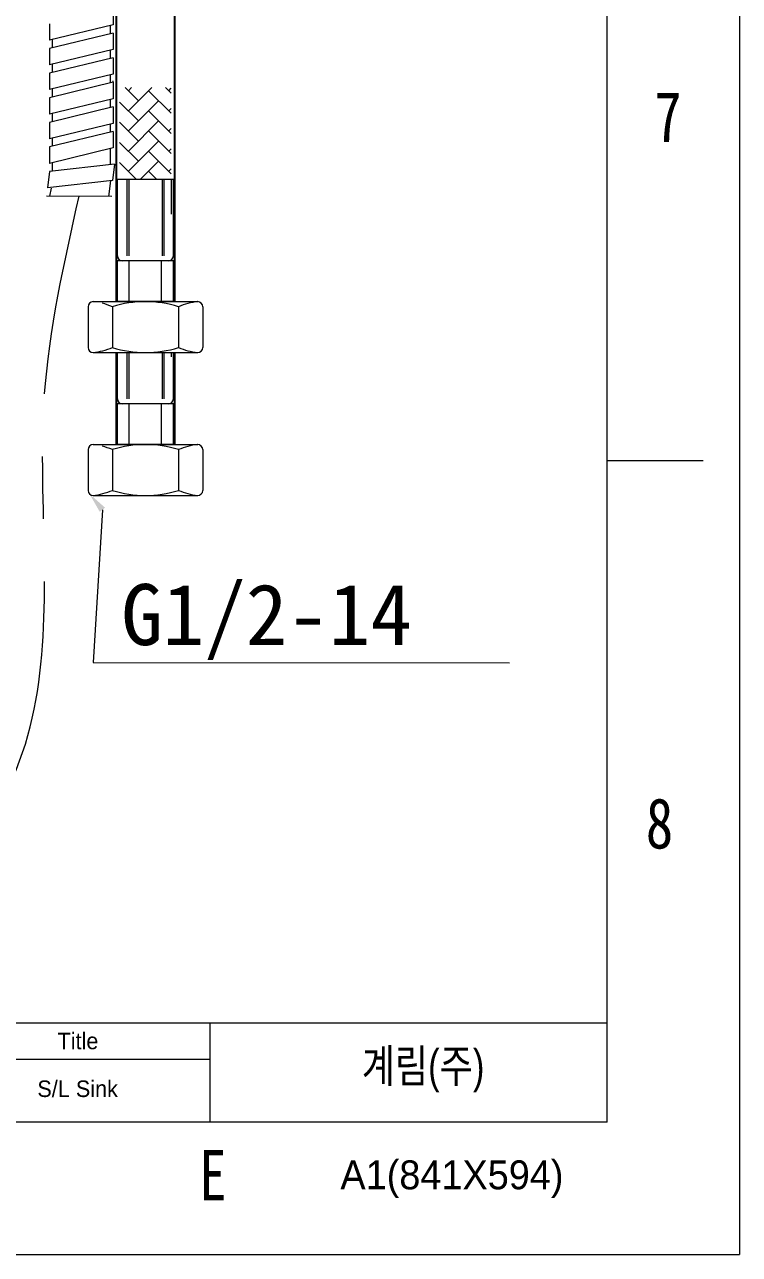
# Model space of a CAD drawing. Header units: inches. Extents: x 20229 to 21001, y -6726 to -5634.
# Drawn here: x 20861 to 21001.5, y -6725.5 to -6483.8 of the extents above; entities that cross this region are included whole.
import ezdxf

# ---------------------------------------------------------------- set-up
doc = ezdxf.new("R2010")
doc.units = ezdxf.units.IN
doc.header["$LTSCALE"] = 4.84
doc.header["$MEASUREMENT"] = 0
doc.linetypes.add('CENTERX2', pattern=[20.32, 12.7, -2.54, 2.54, -2.54])
doc.layers.get('0').update_dxf_attribs({"linetype": 'CONTINUOUS', "lineweight": 13})
doc.layers.add('CENTER', color=1, linetype='CENTERX2', lineweight=15)
doc.layers.add('TEXT', color=2, linetype='CONTINUOUS', lineweight=13)
doc.layers.add('DWG', color=7, linetype='CONTINUOUS')
doc.styles.add('ROMANS', font='')
doc.styles.get("Standard").update_dxf_attribs({"font": 'txt', "width": 0.8})
doc.styles.get('ROMANS').set_extended_font_data('Gulim')

msp = doc.modelspace()

# ---------------------------------------------------------------- linework, layer by layer
at = {"color": 7, "linetype": 'Continuous'}
for p, q in [((21001.48, -5633.52), (21001.48, -6725.51)), ((20975.48, -6699.51), (20975.48, -5659.51)), ((20975.48, -6569.51), (20994.38, -6569.51)), ((20229.28, -6725.51), (21001.48, -6725.51))]:
    msp.add_line(p, q, dxfattribs=at)
for p, q in [((20878.37, -6480.63), (20878.37, -6483.86)), ((20865.87, -6483.67), (20865.87, -6486.89)), ((20878.37, -6483.86), (20865.87, -6486.89)), ((20877.81, -6483.99), (20877.81, -6485.61)), ((20878.37, -6485.47), (20865.87, -6488.51)), ((20866.43, -6486.76), (20866.43, -6488.37)), ((20878.37, -6485.47), (20878.37, -6488.7)), ((20865.87, -6488.51), (20865.87, -6491.73)), ((20878.37, -6488.7), (20865.87, -6491.73)), ((20877.81, -6488.83), (20877.81, -6490.45)), ((20878.37, -6490.31), (20865.87, -6493.34)), ((20866.43, -6491.6), (20866.43, -6493.21)), ((20878.37, -6490.31), (20878.37, -6493.54)), ((20865.87, -6493.34), (20865.87, -6496.57)), ((20878.37, -6493.54), (20865.87, -6496.57)), ((20877.81, -6493.67), (20877.81, -6495.28)), ((20878.37, -6495.15), (20865.87, -6498.18)), ((20866.43, -6496.44), (20866.43, -6498.05)), ((20878.37, -6495.15), (20878.37, -6494.85)), ((20878.37, -6495.15), (20878.37, -6498.38)), ((20865.87, -6498.18), (20865.87, -6501.41)), ((20878.37, -6498.38), (20865.87, -6501.41)), ((20877.81, -6498.51), (20877.81, -6500.12)), ((20878.37, -6499.99), (20865.87, -6503.02)), ((20866.43, -6501.28), (20866.43, -6502.89)), ((20878.37, -6499.99), (20878.37, -6503.22)), ((20865.87, -6503.02), (20865.87, -6506.25)), ((20878.37, -6503.22), (20865.87, -6506.25)), ((20877.81, -6503.35), (20877.81, -6504.96)), ((20878.37, -6504.83), (20865.87, -6507.86)), ((20866.43, -6506.11), (20866.43, -6507.73)), ((20878.37, -6504.83), (20878.37, -6508.06)), ((20865.87, -6507.86), (20865.87, -6511.09)), ((20878.37, -6508.06), (20865.87, -6511.09)), ((20877.81, -6508.19), (20877.81, -6511.31)), ((20878.65, -6511.21), (20865.86, -6512.7)), ((20866.43, -6510.95), (20866.43, -6512.57)), ((20878.65, -6511.21), (20878.26, -6514.42)), ((20865.87, -6512.7), (20865.48, -6515.91)), ((20878.26, -6514.42), (20865.48, -6515.91)), ((20866.25, -6515.95), (20865.86, -6517.51)), ((20877.88, -6514.5), (20877.5, -6517.58)), ((20879.24, -6529.26), (20879.24, -6514.26)), ((20890.24, -6514.26), (20879.24, -6514.26)), ((20881.17, -6529.26), (20881.17, -6514.26)), ((20881.54, -6529.26), (20881.54, -6514.26)), ((20888.08, -6529.26), (20888.08, -6514.26)), ((20888.45, -6529.26), (20888.45, -6514.26)), ((20889.8, -6514.26), (20889.8, -6521.04)), ((20890.24, -6529.26), (20890.24, -6514.26)), ((20878.15, -6517.59), (20865.28, -6517.51)), ((20879.24, -6538.26), (20879.24, -6530.26)), ((20890.24, -6530.26), (20879.24, -6530.26)), ((20881.56, -6538.26), (20881.56, -6530.26)), ((20887.91, -6538.26), (20887.91, -6530.26)), ((20890.24, -6538.26), (20890.24, -6530.26)), ((20873.46, -6539.26), (20873.46, -6547.26)), ((20874.46, -6538.26), (20895.01, -6538.26)), ((20878.24, -6539.26), (20878.24, -6547.26)), ((20890.24, -6538.26), (20879.24, -6538.26)), ((20890.24, -6538.26), (20879.24, -6538.26)), ((20891.24, -6539.26), (20891.24, -6547.26)), ((20896.01, -6539.26), (20896.01, -6547.26)), ((20874.46, -6548.26), (20895.01, -6548.26)), ((20879.23, -6557.35), (20879.23, -6548.26)), ((20881.17, -6557.35), (20881.17, -6548.26)), ((20881.54, -6557.35), (20881.54, -6548.26)), ((20888.08, -6557.35), (20888.08, -6548.26)), ((20888.45, -6557.35), (20888.45, -6548.26)), ((20889.79, -6548.26), (20889.79, -6549.13)), ((20890.23, -6557.35), (20890.23, -6548.26)), ((20879.23, -6566.35), (20879.23, -6558.35)), ((20890.23, -6558.35), (20879.23, -6558.35)), ((20881.56, -6566.35), (20881.56, -6558.35)), ((20887.91, -6566.35), (20887.91, -6558.35)), ((20890.23, -6566.35), (20890.23, -6558.35)), ((20874.46, -6566.35), (20895.01, -6566.35)), ((20890.23, -6566.35), (20879.23, -6566.35)), ((20890.24, -6566.35), (20879.24, -6566.35)), ((20873.46, -6567.35), (20873.46, -6575.35)), ((20878.24, -6567.35), (20878.24, -6575.35)), ((20891.24, -6567.35), (20891.24, -6575.35)), ((20896.01, -6567.35), (20896.01, -6575.35)), ((20874.46, -6576.35), (20895.01, -6576.35)), ((20623.83, -6680.01), (20975.48, -6680.01)), ((20897.48, -6699.51), (20897.48, -6680.01)), ((20715.48, -6687.16), (20897.48, -6687.16))]:
    msp.add_line(p, q)
at = {"linetype": 'Continuous'}
for p, q in [((20883.38, -6498.78), (20880.77, -6496.17)), ((20881.4, -6496.8), (20882.03, -6496.17)), ((20881.4, -6500.76), (20885.99, -6496.17)), ((20889.8, -6501.24), (20885.36, -6496.8)), ((20889.8, -6497.28), (20888.69, -6496.17)), ((20889.32, -6496.8), (20889.8, -6496.32)), ((20883.38, -6502.74), (20879.68, -6499.04)), ((20881.4, -6504.72), (20887.34, -6498.78)), ((20889.8, -6505.2), (20885.36, -6500.76)), ((20889.32, -6500.76), (20889.8, -6500.28)), ((20883.38, -6506.7), (20879.68, -6503)), ((20881.4, -6508.68), (20887.34, -6502.74)), ((20889.32, -6504.72), (20889.8, -6504.24)), ((20881.4, -6512.64), (20887.34, -6506.7)), ((20889.8, -6509.16), (20885.36, -6504.72)), ((20883.38, -6510.66), (20879.68, -6506.96)), ((20889.8, -6513.12), (20885.36, -6508.68)), ((20889.32, -6508.68), (20889.8, -6508.2)), ((20883.02, -6514.26), (20879.68, -6510.92)), ((20883.74, -6514.26), (20887.34, -6510.66)), ((20886.98, -6514.26), (20885.36, -6512.64)), ((20889.32, -6512.64), (20889.8, -6512.16)), ((20975.48, -6699.51), (20255.28, -6699.51))]:
    msp.add_line(p, q, dxfattribs=at)
at = {"color": 0}
msp.add_lwpolyline([(20876.28, -6579.16), (20874.44, -6609.16), (20956.29, -6609.22)], dxfattribs=at)
for centre, radius, start, end in [((20880.24, -6529.26), 1, 180, 270), ((20889.24, -6529.26), 1, 270, 0), ((20874.46, -6539.26), 1, 90, 180), ((20873.16, -6550.8), 12.61, 66.2483, 75.936), ((20884.74, -6559.89), 21.63, 72.5082, 107.4918), ((20896.31, -6550.8), 12.61, 95.9497, 113.7517), ((20895.01, -6539.26), 1, 0, 90), ((20874.46, -6547.26), 1, 180, 270), ((20873.16, -6535.72), 12.61, 275.9497, 293.7517), ((20884.74, -6526.64), 21.63, 252.5081, 287.4919), ((20896.31, -6535.72), 12.61, 246.2483, 264.0503), ((20895.01, -6547.26), 1, 270, 0), ((20880.23, -6557.35), 1, 180, 270), ((20889.23, -6557.35), 1, 270, 0), ((20874.46, -6567.35), 1, 90, 180), ((20873.16, -6578.89), 12.61, 66.2483, 75.936), ((20884.74, -6587.98), 21.63, 72.5082, 107.4918), ((20896.31, -6578.89), 12.61, 95.9497, 113.7517), ((20895.01, -6567.35), 1, 0, 90), ((20874.46, -6575.35), 1, 180, 270), ((20873.16, -6563.81), 12.61, 275.9497, 293.7517), ((20884.74, -6554.73), 21.63, 252.5081, 287.4919), ((20896.31, -6563.81), 12.61, 246.2483, 264.0503), ((20895.01, -6575.35), 1, 270, 0)]:
    msp.add_arc(centre, radius, start, end)
msp.add_solid([(20875.77, -6579.58), (20873.76, -6576.06), (20876.8, -6578.74)], dxfattribs=at)
at = {"layer": 'CENTER'}
msp.add_spline([(20782.5, -6605.32), (20790.57, -6639.59), (20814.35, -6656.94), (20851.15, -6643.29), (20864.9, -6589.54), (20864.9, -6556.83), (20871.71, -6517.55)], degree=3, dxfattribs=at)
at = {"layer": 'DWG'}
for p, q in [((20890.49, -6538.2), (20890.49, -6333.09)), ((20878.99, -6422.89), (20878.99, -6538.2)), ((20878.99, -6548.26), (20878.99, -6566.29)), ((20890.49, -6566.29), (20890.49, -6548.26))]:
    msp.add_line(p, q, dxfattribs=at)

# ---------------------------------------------------------------- texts
at = {"color": 2}
msp.add_text('G1/2-14', height=12, dxfattribs=at).set_placement((20879.98, -6605.76))
at = {"char_height": 9.91, "attachment_point": 5}
for s, width, insert in [('7', 50, (20987.44, -6501.94)), ('8', 50, (20985.78, -6640.86)), ('E', 10, (20898, -6709.92))]:
    msp.add_mtext_dynamic_manual_height_columns(s, width=width, gutter_width=12.5, heights=[0], dxfattribs=dict(at, insert=insert))
at = {"layer": 'TEXT', "style": 'ROMANS'}
msp.add_text('A1(841X594)', height=5.6875, dxfattribs=at).set_placement((20923.06, -6712.72))
at = {"layer": 'TEXT', "char_height": 3.25, "attachment_point": 5, "style": 'ROMANS'}
for s, width, insert in [('Title', 40, (20871.48, -6683.59)), ('S/L Sink', 31.8138, (20871.42, -6692.98))]:
    msp.add_mtext_dynamic_manual_height_columns(s, width=width, gutter_width=12.5, heights=[0], dxfattribs=dict(at, insert=insert))
at = {"layer": 'TEXT', "linetype": 'CENTERX2', "insert": (20939.31, -6689.45), "char_height": 6.5, "attachment_point": 5}
msp.add_mtext_dynamic_manual_height_columns('{\\fHYGothic-Medium|b0|i0|c129|p18;계림(주)}', width=60, gutter_width=12.5, heights=[0], dxfattribs=at)

doc.saveas('drawing.dxf')
